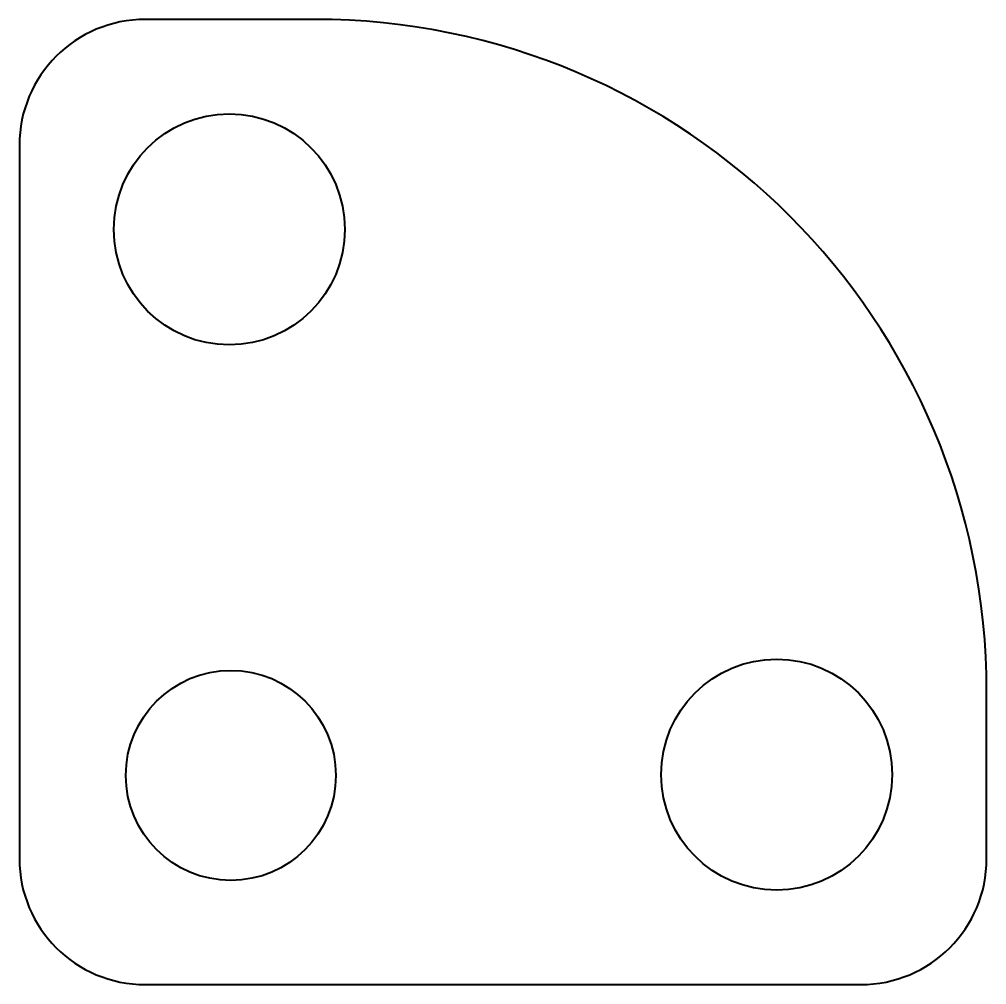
# Model space of a CAD drawing. Header units: inches. Extents: x -225.9 to -202.9, y -234.5 to -211.5.
import ezdxf

# ---------------------------------------------------------------- set-up
doc = ezdxf.new("R2010")
doc.units = ezdxf.units.IN
doc.header["$MEASUREMENT"] = 0
doc.layers.add('Visible', color=7, linetype='Continuous', lineweight=40)

msp = doc.modelspace()

# ---------------------------------------------------------------- linework, layer by layer
at = {"layer": 'Visible'}
for p, q in [((-218.872, -211.474), (-222.908, -211.474)), ((-225.908, -214.474), (-225.908, -231.455)), ((-202.872, -231.455), (-202.872, -227.474)), ((-222.908, -234.455), (-205.872, -234.455))]:
    msp.add_line(p, q, dxfattribs=at)
for centre, radius in [((-220.908, -216.474), 2.75), ((-207.872, -229.455), 2.75), ((-220.872, -229.474), 2.5)]:
    msp.add_circle(centre, radius, dxfattribs=at)
for centre, radius, start, end in [((-222.908, -214.474), 3, 90, 180), ((-218.872, -227.474), 16, 0, 90), ((-222.908, -231.455), 3, 180, 270), ((-205.872, -231.455), 3, 270, 0)]:
    msp.add_arc(centre, radius, start, end, dxfattribs=at)

doc.saveas('drawing.dxf')
